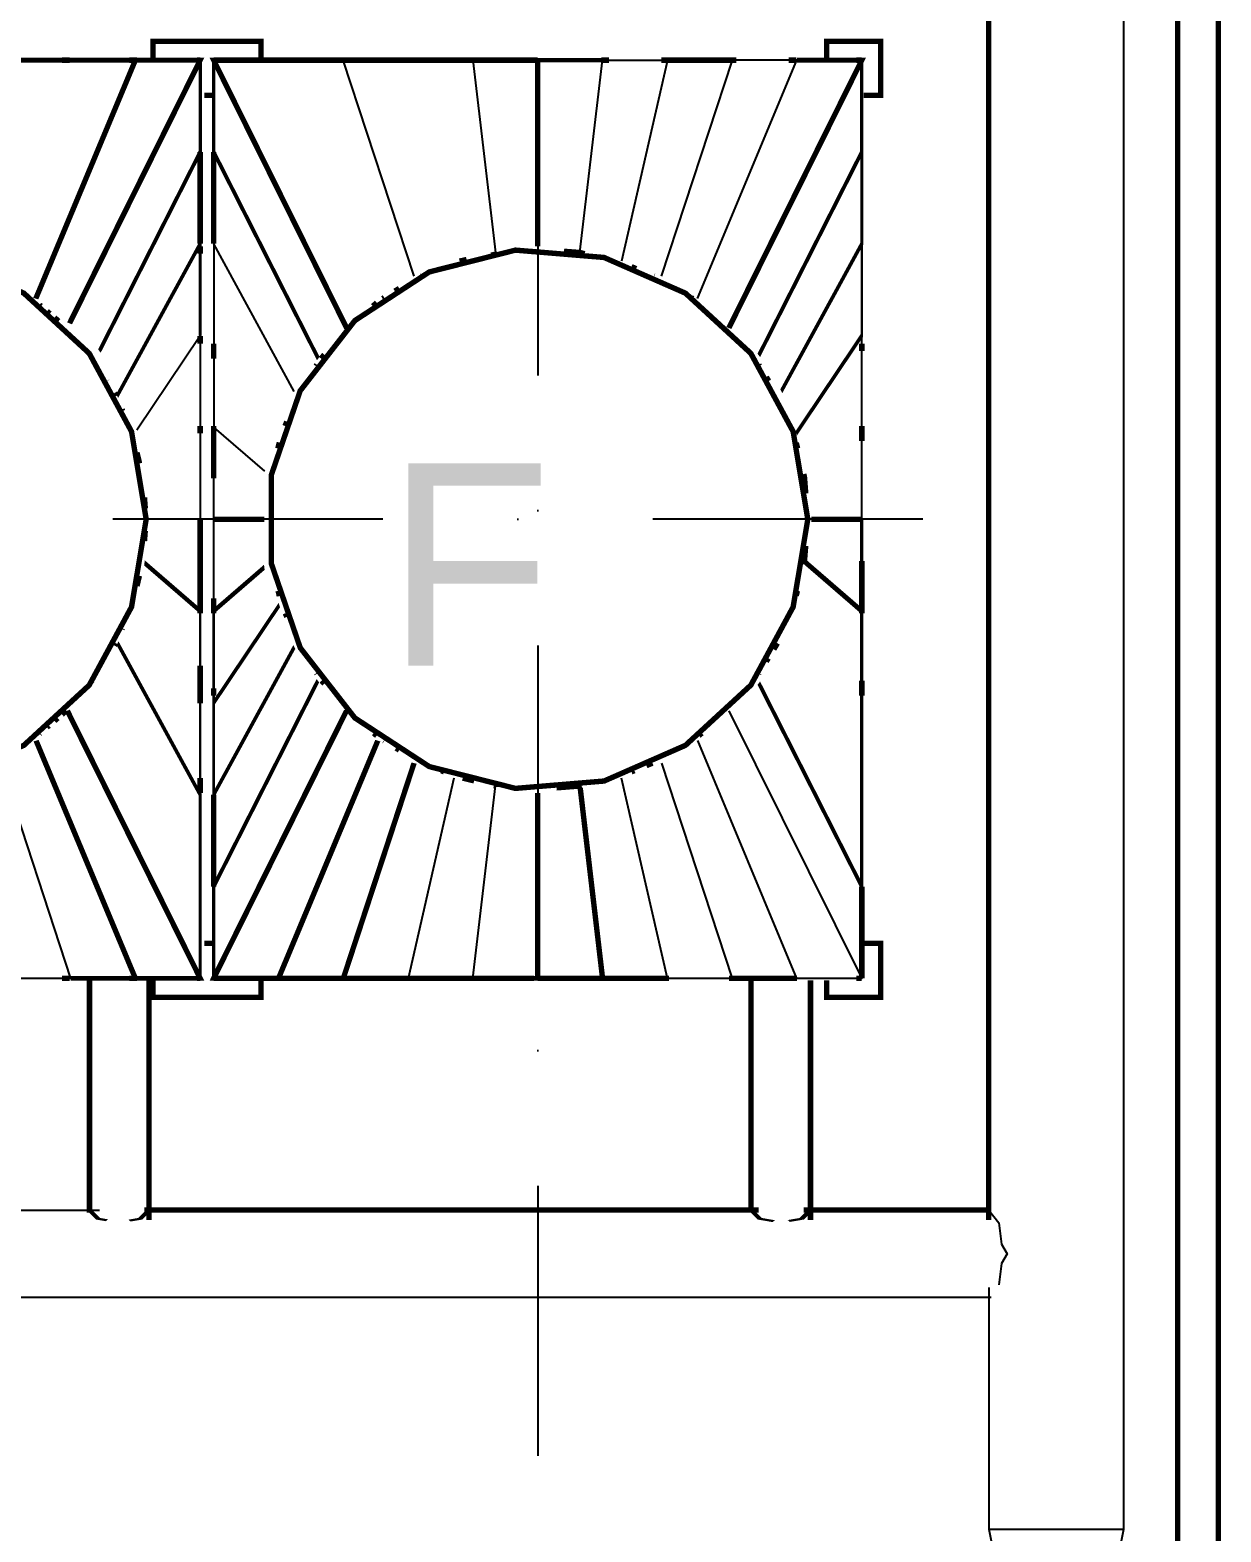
# Model space of a CAD drawing. Extents: x -57244 to 324435, y 15553 to 159369.
# Drawn here: x 133013 to 137423, y 123583 to 129145 of the extents above; entities that cross this region are included whole.
import ezdxf

# ---------------------------------------------------------------- set-up
doc = ezdxf.new("R2010")
doc.units = 0
doc.header["$LTSCALE"] = 2000
doc.header["$MEASUREMENT"] = 0
doc.linetypes.add('DASHDOT', pattern=[1, 0.5, -0.25, 0, -0.25])
doc.layers.add('BASE', color=253, linetype='CONTINUOUS')
doc.styles.add('TXT', font='TXT', dxfattribs={"height": 0.2})

msp = doc.modelspace()

# ---------------------------------------------------------------- linework, layer by layer
at = {"layer": 'BASE', "linetype": 'DASHDOT'}
for p, q in [((134892.8440535426, 134865.9937172001, 5658.999999999996), (134892.8440535426, 114344.8937172003, 5658.999999999996)), ((136319.1640535413, 127333.3537172003, 5658.999999999996), (128521.0640535384, 127333.3537172003, 5658.999999999996))]:
    msp.add_line(p, q, dxfattribs=at)
at = {"layer": 'BASE', "linetype": 'Continuous', "const_width": 20}
for points, elevation in [([(137262.8640535411, 113383.3537172003), (137412.8640535411, 113383.3537172003), (137412.8640535411, 135743.3537172003), (137262.8640535411, 135743.3537172003)], 1200), ([(133232.0040535411, 126719.1337172003), (132989.8040535412, 126496.1937172003), (132688.3440535412, 126363.9537172003), (132360.2840535412, 126336.7737172003), (132041.1640535412, 126417.5737172003), (131765.5640535412, 126597.6337172004), (131563.3840535411, 126857.4137172003), (131456.4840535411, 127168.7537172004), (131456.4840535411, 127497.9537172003), (131563.3840535411, 127809.2937172003), (131765.5640535412, 128069.0737172003), (132041.1640535412, 128249.1337172004), (132360.2840535412, 128329.9337172003), (132688.3440535412, 128302.7537172004), (132989.8040535412, 128170.5137172003), (133232.0040535411, 127947.5737172003), (133388.6640535412, 127658.0537172003), (133442.8640535412, 127333.3537172003), (133388.6640535412, 127008.6537172003)], 5659.000000000055), ([(134013.3840535411, 127809.2937172003), (134215.5640535412, 128069.0737172003), (134491.1640535412, 128249.1337172004), (134810.2840535412, 128329.9337172003), (135138.3440535412, 128302.7537172004), (135439.8040535412, 128170.5137172003), (135682.0040535413, 127947.5737172003), (135838.6640535412, 127658.0537172003), (135892.8640535412, 127333.3537172003), (135838.6640535412, 127008.6537172003), (135682.0040535413, 126719.1337172003), (135439.8040535412, 126496.1937172003), (135138.3440535412, 126363.9537172003), (134810.2840535412, 126336.7737172003), (134491.1640535412, 126417.5737172003), (134215.5640535412, 126597.6337172004), (134013.3840535411, 126857.4137172003), (133906.4840535412, 127168.7537172004), (133906.4840535412, 127497.9537172003)], 5659.000000000164)]:
    msp.add_lwpolyline(points, close=True, dxfattribs=dict(at, elevation=elevation))
for points, elevation in [([(137262.8640535408, 119716.4337172003), (137262.8640535408, 135743.3537172003), (137412.8640535408, 135743.3537172003), (137412.8640535408, 120104.8337172003)], -100.000000001688), ([(136562.8640535411, 124737.9737172003), (136562.8640535411, 130009.1937172003)], 4258.999999999996), ([(133867.8640535411, 129038.1937172003), (133867.8640535411, 129103.3537172003), (133467.8640535411, 129103.3537172003), (133467.8640535411, 129038.1937172003)], 2809.000000000004), ([(133467.8640535411, 129038.1937172003), (133467.8640535411, 129103.3537172003), (133867.8640535411, 129103.3537172003), (133867.8640535411, 129038.1937172003)], -99.99999999999272), ([(136099.8640535411, 128903.3537172003), (136162.8640535411, 128903.3537172003), (136162.8640535411, 129103.3537172003), (135962.8640535411, 129103.3537172003), (135962.8640535411, 129038.1937172003)], -100), ([(135962.8640535417, 129038.1937172003), (135962.8640535417, 129103.3537172003), (136162.8640535417, 129103.3537172003), (136162.8640535417, 128903.3537172003), (136099.8640535417, 128903.3537172003)], 2809.000000002692), ([(133159.0840535412, 129033.3537172003), (133131.3240535412, 129033.3537172003)], 4558.999999999996), ([(133381.0240535412, 129033.3537172003), (133408.7640535411, 129033.3537172003)], 4558.999999999996), ([(133630.7040535412, 129033.3537172003), (133642.8640535411, 129033.3537172003)], 4558.999999999996), ([(133692.8640535411, 129033.3537172003), (134879.1640535412, 129033.3537172003)], 4558.999999999996), ([(134652.8640535411, 129033.3537172003), (134892.8640535411, 129033.3537172003)], 4558.999999999996), ([(135156.6040535411, 129033.3537172003), (135128.8440535412, 129033.3537172003)], 4558.999999999996), ([(135378.5440535412, 129033.3537172003), (135350.8040535412, 129033.3537172003)], 4558.999999999996), ([(135372.8640535411, 129033.3537172003), (135612.8640535411, 129033.3537172003)], 4558.999999999996), ([(135628.2240535411, 129033.3537172003), (135600.4840535411, 129033.3537172003)], 4558.999999999996), ([(135850.1840535412, 129033.3537172003), (135822.4440535412, 129033.3537172003)], 4558.999999999996), ([(136092.8640535411, 129033.3537172003), (136072.1240535411, 129033.3537172003)], 4558.999999999996), ([(133686.2040535412, 128903.3537172003), (133658.4640535411, 128903.3537172003)], -100), ([(133658.4640535411, 128903.3537172003), (133686.2040535412, 128903.3537172003)], 2808.999999999996), ([(133642.8640535411, 128353.3537172003), (133642.8640535411, 128693.3537172003)], 4558.999999999996), ([(133692.8640535411, 128353.3537172003), (133692.8640535411, 128693.3537172003)], 4558.999999999996), ([(133642.8640535411, 128316.8537172003), (133642.8640535411, 128344.5937172003)], 4558.999999999996), ([(134629.4640535412, 128295.3537172003), (134603.4640535412, 128289.1137172004)], 5058.999999999996), ([(134768.1840535412, 128319.2737172003), (134712.7040535412, 128305.2337172003)], 5058.999999999996), ([(134736.4240535412, 128321.0337172003), (134740.4440535412, 128321.3537172003)], 5058.999999999996), ([(134795.9240535571, 128326.3137172003), (134810.2840535571, 128329.9337172003), (134823.6840535571, 128328.8337172003)], 5059.000000079952), ([(134962.3840535411, 128317.3337172003), (135073.3640535411, 128308.1337172004)], 5058.999999999996), ([(134990.1440535412, 128325.6937172003), (135049.2840535412, 128321.0337172003), (135066.6840535412, 128316.8537172003)], 5059.000000000004), ([(135169.4240535412, 128289.1137172004), (135138.3440535411, 128302.7537172004), (135101.1040535412, 128305.8337172003)], 5059.000000000004), ([(134601.7240535411, 128277.1337172003), (134657.2240535412, 128291.1737172003)], 5058.999999999996), ([(135267.5640535412, 128246.0737172003), (135212.0840535412, 128270.4137172003)], 5058.999999999996), ([(135239.8240535412, 128268.6737172003), (135257.4640535412, 128261.3737172004)], 5058.999999999996), ([(134363.4640535412, 128178.1337172003), (134379.7840535412, 128188.1537172003)], 5058.999999999996), ([(134463.0040535411, 128234.3537172003), (134461.2640535411, 128233.6337172004)], 5058.999999999996), ([(135350.8040535412, 128209.5537172003), (135295.3040535412, 128233.8937172003)], 5058.999999999996), ([(135324.4440535412, 128233.6337172004), (135323.0640535412, 128234.2137172003)], 5058.999999999996), ([(135491.8040535412, 128122.6537172003), (135439.8040535412, 128170.5137172003), (135406.2840535412, 128185.2137172003)], 5059.000000000004), ([(134296.5440535412, 128135.0937172003), (134282.0040535411, 128122.6537172003)], 5058.999999999996), ([(134318.1840535412, 128150.3937172003), (134324.3040535412, 128154.1337172004)], 5058.999999999996), ([(135461.7640535411, 128153.9137172004), (135467.5240535412, 128150.3937172003)], 5058.999999999996), ([(133053.7040535412, 128122.6537172003), (133048.1040535411, 128127.4537172003)], 5058.999999999996), ([(133086.1840535412, 128094.9137172003), (133075.8440535411, 128103.7537172002)], 5058.999999999996), ([(133103.5840535412, 128080.0537172003), (133118.6840535412, 128067.1737172003)], 5058.999999999996), ([(135521.9440535412, 128094.9137172003), (135517.2640535411, 128099.2137172003)], 5058.999999999996), ([(134214.0840535412, 128067.1737172003), (134170.9040535412, 128011.6737172003)], 5058.999999999996), ([(134184.8840535411, 128039.4337172003), (134185.5840535412, 128040.2537172004)], 5058.999999999996), ([(135612.3440535412, 128011.6737172003), (135572.7440535411, 128048.1337172003)], 5058.999999999996), ([(135600.8240535412, 128039.4337172003), (135600.4840535411, 128039.8337172003)], 5058.999999999996), ([(133642.8640535411, 128011.6737172003), (133642.8640535411, 127983.9337172003)], 4558.999999999996), ([(133692.8640535411, 127928.4537172003), (133692.8640535411, 127983.9337172003)], 4558.999999999996), ([(134149.3040535412, 127983.9337172003), (134157.8440535412, 127994.8937172003)], 5058.999999999996), ([(136092.8640535411, 127956.1937172003), (136092.8640535411, 127983.9337172003)], 4558.999999999996), ([(133232.0040535411, 127947.5737172003), (133242.3440535411, 127928.4537172003)], 5058.999999999996), ([(134062.9240535412, 127872.9737172003), (134127.7040535412, 127956.1937172003)], 5058.999999999996), ([(134074.6040535411, 127906.0537172003), (134071.3240535412, 127900.7137172003)], 5058.999999999996), ([(134102.3440535412, 127942.7937172003), (134090.1040535412, 127928.4537172003)], 5058.999999999996), ([(135683.7240535412, 127944.3737172004), (135682.0040535411, 127947.5737172003)], 5058.999999999996), ([(135692.3440535411, 127928.4537172003), (135752.4040535412, 127817.4737172003)], 5058.999999999996), ([(133272.3640535411, 127872.9737172003), (133362.4440535412, 127706.5137172004)], 5058.999999999996), ([(134046.8640535411, 127852.3137172003), (134041.3440535412, 127845.2137172003)], 5058.999999999996), ([(135714.3840535411, 127900.7137172003), (135711.4640535412, 127905.4737172003)], 5058.999999999996), ([(135739.2040535412, 127860.1937172003), (135748.3840535411, 127845.2137172003)], 5058.999999999996), ([(133298.3840535411, 127845.2137172003), (133297.7840535412, 127846.1937172003)], 5058.999999999996), ([(133332.3840535411, 127789.7337172003), (133325.5440535412, 127800.9137172003)], 5058.999999999996), ([(133987.6240535411, 127734.2537172004), (134013.3840535411, 127809.2937172003), (134019.7440535411, 127817.4737172003)], 5059.000000000007), ([(133353.2840535412, 127740.4537172003), (133355.8440535412, 127734.2537172004)], 5058.999999999996), ([(133991.3840535411, 127762.0537172003), (133991.3440535412, 127761.9937172004)], 5058.999999999996), ([(133963.6240535411, 127695.0737172003), (133956.8840535411, 127678.7537172002)], 5058.999999999996), ([(133959.0440535412, 127651.0137172003), (133978.0840535412, 127706.5137172004)], 5058.999999999996), ([(133642.8640535411, 127651.0137172003), (133642.8640535411, 127678.7537172002)], 4558.999999999996), ([(133692.8640535411, 127678.7537172002), (133692.8640535411, 127484.5537172003)], 4558.999999999996), ([(135838.6640535412, 127658.0537172003), (135839.8440535412, 127651.0137172003)], 5058.999999999996), ([(136092.8640535411, 127623.2737172003), (136092.8640535411, 127678.7537172002)], 4558.999999999996), ([(133418.4640535412, 127540.0537172003), (133408.7640535411, 127580.4537172003)], 5058.999999999996), ([(133949.5240535412, 127623.2737172003), (133930.4640535412, 127567.7937172003)], 5058.999999999996), ([(133935.8840535411, 127617.7337172003), (133930.5640535412, 127595.5337172003)], 5058.999999999996), ([(135844.4840535411, 127623.2737172003), (135853.7240535411, 127567.7937172003)], 5058.999999999996), ([(135855.1440535412, 127595.5337172003), (135850.1840535412, 127616.2337172003)], 5058.999999999996), ([(133908.1440535412, 127502.7537172004), (133906.4840535411, 127497.9537172003), (133906.4840535411, 127484.5537172003)], 5059.000000000004), ([(135881.5040535411, 127401.3337172003), (135862.9840535411, 127512.2937172003)], 5058.999999999996), ([(135885.3240535412, 127429.0737172003), (135880.5440535412, 127489.7737172003), (135877.9240535412, 127500.6537172003)], 5059.000000000004), ([(133439.6840535412, 127373.5937172003), (133436.5040535411, 127413.9137172003)], 5058.999999999996), ([(133642.8640535411, 127333.3537172003), (133642.8640535411, 126993.3537172003)], 4558.999999999996), ([(135890.3040534129, 127318.0937172003), (135892.8640534128, 127333.3537172003), (135890.7640534129, 127345.8337172003)], 5058.999999352516), ([(133439.4640535412, 127290.3537172003), (133436.5040535411, 127252.7937172003)], 5058.999999999996), ([(135881.0440535412, 127262.6137172004), (135862.5240535412, 127151.6337172004)], 5058.999999999996), ([(133642.8640535411, 127234.8737172002), (133642.8640535411, 126985.1737172003)], 4558.999999999996), ([(135880.5440535412, 127176.9137172003), (135885.1040535411, 127234.8737172002)], 5058.999999999996), ([(133906.4840535411, 127168.7537172004), (133906.4840535411, 127179.3737172004)], 5058.999999999996), ([(136092.8640535411, 126985.1737172003), (136092.8640535411, 127179.3737172004)], 4558.999999999996), ([(133417.8040535412, 127123.8937172004), (133408.7640535411, 127086.2537172004)], 5058.999999999996), ([(135853.2640535411, 127096.1537172003), (135844.0040535411, 127040.6737172003)], 5058.999999999996), ([(133692.8640535411, 126985.1737172003), (133692.8640535411, 127040.6737172003)], 4558.999999999996), ([(133935.8840535411, 127048.9737172003), (133931.2240535412, 127068.4137172003)], 5058.999999999996), ([(135850.1840535412, 127050.4737172003), (135854.4840535411, 127068.4137172003)], 5058.999999999996), ([(133958.0240535412, 126985.1737172003), (133963.6240535411, 126971.6337172003)], 5058.999999999996), ([(135838.6640535412, 127008.6537172003), (135839.3840535411, 127012.9137172003)], 5058.999999999996), ([(133353.2840535412, 126926.2537172004), (133354.7040535412, 126929.6937172003)], 5058.999999999996), ([(133325.5440535412, 126865.7937172003), (133330.6840535412, 126874.2137172003)], 5058.999999999996), ([(135766.9440535412, 126851.7737172003), (135780.6840535412, 126874.2137172003)], 5058.999999999996), ([(135746.6840535412, 126818.7137172003), (135739.2040535412, 126806.5137172004)], 5058.999999999996), ([(133642.8640535411, 126652.2537172002), (133642.8640535411, 126790.9737172003)], 4558.999999999996), ([(134073.0240535412, 126763.2337172003), (134074.6040535411, 126760.6537172004)], 5058.999999999996), ([(135712.6840535412, 126763.2337172003), (135711.4640535412, 126761.2337172003)], 5058.999999999996), ([(133243.2440535411, 126735.4937172004), (133242.3040535412, 126734.3737172002)], 5058.999999999996), ([(133692.8640535411, 126707.7537172002), (133692.8640535411, 126679.9937172004)], 4558.999999999996), ([(134102.3440535412, 126723.9137172003), (134092.4640535412, 126735.4937172004)], 5058.999999999996), ([(136092.8640535411, 126679.9937172004), (136092.8640535411, 126735.4937172004)], 4558.999999999996), ([(133103.5840535412, 126586.6537172003), (133115.4440535412, 126596.7737172003)], 5058.999999999996), ([(133147.9240535412, 126624.5137172003), (133131.3240535412, 126610.3537172003)], 5058.999999999996), ([(134215.5640535412, 126597.6337172004), (134216.8840535411, 126596.7737172003)], 5058.999999999996), ([(134259.3440535412, 126569.0337172003), (134241.0640535412, 126580.9737172003)], 5058.999999999996), ([(133048.1040535411, 126539.2537172004), (133050.4640535412, 126541.2937172003)], 5058.999999999996), ([(133082.9440535412, 126569.0337172003), (133075.8440535411, 126562.9537172003)], 5058.999999999996), ([(134407.5240535412, 126472.2137172003), (134268.8040535412, 126562.8537172003)], 5058.999999999996), ([(134285.2440535411, 126541.2937172003), (134296.5440535412, 126531.6137172004)], 5058.999999999996), ([(135489.5240535412, 126531.9337172003), (135500.4640535412, 126541.2937172003)], 5058.999999999996), ([(134324.3040535412, 126512.5737172003), (134322.7040535412, 126513.5337172004)], 5058.999999999996), ([(134379.7840535412, 126478.5537172003), (134367.9640535412, 126485.7937172003)], 5058.999999999996), ([(135463.0040535411, 126513.5337172004), (135461.7640535411, 126512.7937172003)], 5058.999999999996), ([(134518.5040535411, 126410.6537172004), (134573.9840535411, 126396.6137172004)], 5058.999999999996), ([(135295.3040535412, 126421.0137172004), (135317.7640535411, 126430.3137172003)], 5058.999999999996), ([(133642.8640535411, 126374.8337172003), (133642.8640535411, 126319.3337172003)], 4558.999999999996), ([(134534.9240535412, 126402.5737172003), (134546.2440535411, 126397.8737172004)], 5058.999999999996), ([(134684.9640535412, 126368.4937172004), (134601.7240535411, 126389.5737172003)], 5058.999999999996), ([(134615.0040535411, 126374.8337172003), (134657.2240535412, 126364.6937172003)], 5058.999999999996), ([(134810.2840535412, 126336.7737172003), (134712.7040535412, 126361.4737172003)], 5058.999999999996), ([(135250.7840535412, 126402.5737172003), (135239.8240535412, 126398.0337172003)], 5058.999999999996), ([(133692.8640535411, 125973.3537172003), (133692.8640535411, 126313.3537172003)], 4558.999999999996), ([(134736.4240535412, 126345.6737172003), (134730.5640535412, 126347.0737172003)], 5058.999999999996), ([(135049.2840535412, 126345.6737172003), (134962.3840535411, 126338.8337172003)], 5058.999999999996), ([(136092.8640535411, 125633.3537172003), (136092.8640535411, 125973.3537172003)], 4558.999999999996), ([(133686.2040535412, 125763.3537172003), (133658.4640535411, 125763.3537172003)], 2808.999999999996), ([(135962.8640535411, 125625.7537172002), (135962.8640535411, 125563.3537172003), (136162.8640535411, 125563.3537172003), (136162.8640535411, 125763.3537172003), (136099.8640535411, 125763.3537172003)], 2808.999999999993), ([(133159.0840535412, 125633.3537172003), (133131.3240535412, 125633.3537172003)], 4558.999999999996), ([(133232.8640535411, 124765.7137172003), (133232.8640535411, 125625.7537172002)], 4258.999999999996), ([(133408.7640535411, 125633.3537172003), (133381.0240535412, 125633.3537172003)], 4558.999999999996), ([(133452.8640535411, 125625.7537172002), (133452.8640535411, 124737.9737172003)], 4258.999999999996), ([(133867.8640535411, 125625.7537172002), (133867.8640535411, 125563.3537172003), (133467.8640535411, 125563.3537172003), (133467.8640535411, 125625.7537172002)], 2808.999999999996), ([(133630.7040535412, 125633.3537172003), (133642.8640535411, 125633.3537172003)], 4558.999999999996), ([(134879.1640535412, 125633.3537172003), (133692.8640535411, 125633.3537172003)], 4558.999999999996), ([(134892.8640535411, 125633.3537172003), (135132.8640535411, 125633.3537172003), (135372.8640535411, 125633.3537172003)], 4559.000000000004), ([(135156.6040535411, 125633.3537172003), (135128.8440535412, 125633.3537172003)], 4558.999999999996), ([(135378.5440535412, 125633.3537172003), (135350.8040535412, 125633.3537172003)], 4558.999999999996), ([(135628.2240535411, 125633.3537172003), (135600.4840535411, 125633.3537172003)], 4558.999999999996), ([(135612.8640535411, 125633.3537172003), (135852.8640535411, 125633.3537172003)], 4558.999999999996), ([(135682.8640535411, 124765.7137172003), (135682.8640535411, 125625.7537172002)], 4258.999999999996), ([(135850.1840535412, 125633.3537172003), (135822.4440535412, 125633.3537172003)], 4558.999999999996), ([(135902.8640535411, 124737.9737172003), (135902.8640535411, 125625.7537172002)], 4258.999999999996), ([(136092.8640535411, 125633.3537172003), (136072.1240535411, 125633.3537172003)], 4558.999999999996), ([(135711.4640535412, 124775.3337172003), (133436.5040535411, 124775.3337172003)], 4258.999999999996), ([(136571.5040535411, 124775.3337172003), (135877.9240535412, 124775.3337172003)], 4258.999999999996)]:
    msp.add_lwpolyline(points, dxfattribs=dict(at, elevation=elevation))
at = {"layer": 'BASE', "linetype": 'Continuous', "extrusion": (0, 0.4893869261585891, 0.8720667614953844), "const_width": 20, "elevation": 67122.98871325218}
msp.add_lwpolyline([(-133033.9840535411, -109282.0926150492), (-133402.8640535411, -110294.5839046905), (-133162.8640535411, -110294.5839046905), (-132922.8640535411, -110294.5839046905), (-132682.8640535411, -110294.5839046905)], dxfattribs=at)
at = {"layer": 'BASE', "linetype": 'Continuous', "extrusion": (0.9499560340988292, -0.312383631580184, 0), "const_width": 20, "elevation": 86190.95859639422}
msp.add_lwpolyline([(164173.9120283275, 4558.999999999874), (163332.062541305, 5053.279999999877)], dxfattribs=at)
at = {"layer": 'BASE', "linetype": 'Continuous', "extrusion": (0, 0.449777934283177, 0.8931404199967428), "const_width": 20, "elevation": 62108.18246331807}
msp.add_lwpolyline([(-133159.0840535412, -112103.2499090477), (-133642.8640535411, -113194.3661301718), (-133402.8640535411, -113194.3661301718)], dxfattribs=at)
at = {"layer": 'BASE', "linetype": 'Continuous', "extrusion": (0.7877445520133113, 0, 0.6160020460788648), "const_width": 20, "elevation": 108084.7914017064}
msp.add_lwpolyline([(127956.1937172003, -78127.0432098381), (128693.3537172003, -78732.95028819241), (129033.3537172003, -78732.95028819241)], dxfattribs=at)
at = {"layer": 'BASE', "linetype": 'Continuous', "extrusion": (0, 0.4497817250110031, 0.8931385110083018), "const_width": 20, "elevation": 62108.66289056414}
msp.add_lwpolyline([(-134185.5840535412, -112082.8079299169), (-133692.8640535411, -113194.1025250625), (-133932.8640535411, -113194.1025250625), (-134172.8640535411, -113194.1025250625)], dxfattribs=at)
at = {"layer": 'BASE', "linetype": 'Continuous', "extrusion": (-0.7877600157889154, 0, 0.6159822704625904), "const_width": 20, "elevation": -102509.6295266442}
msp.add_lwpolyline([(-129033.3537172003, 85943.83185632844), (-128693.3537172003, 85943.83185632844), (-127928.4537172003, 86572.5512506531)], dxfattribs=at)
at = {"layer": 'BASE', "linetype": 'Continuous', "extrusion": (0.9227203511081111, 0.385470042481805, 0), "const_width": 20, "elevation": 173321.0716833382}
msp.add_lwpolyline([(67434.59465016419, 4558.999999999915), (66477.68500908019, 5054.499999999913)], dxfattribs=at)
at = {"layer": 'BASE', "linetype": 'Continuous', "extrusion": (0.9749187957186162, 0.2225608720205854, 0), "const_width": 20, "elevation": 159759.4032752101}
msp.add_lwpolyline([(95881.99757896739, 4558.999999999947), (95118.61092228543, 5055.859999999951)], dxfattribs=at)
at = {"layer": 'BASE', "linetype": 'Continuous', "extrusion": (0, 0.581244899170205, 0.8137286815570767), "const_width": 20, "elevation": 78709.7677301663}
msp.add_lwpolyline([(-135132.8640535411, -102348.2453018689), (-134892.8640535411, -102348.2453018689), (-134892.8640535411, -101501.8206696659)], dxfattribs=at)
at = {"layer": 'BASE', "linetype": 'Continuous', "extrusion": (0, 0.4497692185637887, 0.8931448091057346), "const_width": 20, "elevation": 62107.0778547635}
msp.add_lwpolyline([(-135852.8640535411, -113194.97220659), (-136092.8640535411, -113194.97220659), (-135600.4840535411, -112084.491588119)], dxfattribs=at)
at = {"layer": 'BASE', "linetype": 'Continuous', "extrusion": (0.7877476021947336, 0, 0.6159981454813379), "const_width": 20, "elevation": 110015.1628792404}
msp.add_lwpolyline([(129033.3537172003, -80241.61055181953), (128693.3537172003, -80241.61055181953), (127940.0937172003, -79622.45284363844)], dxfattribs=at)
at = {"layer": 'BASE', "linetype": 'Continuous', "extrusion": (0.8506579352587914, 0, 0.5257195803669956), "const_width": 20, "elevation": 118165.2303061342}
msp.add_lwpolyline([(127807.1937172003, -67101.34934924812), (128353.3537172003, -67668.53385432571), (128693.3537172003, -67668.53385432571)], dxfattribs=at)
at = {"layer": 'BASE', "linetype": 'Continuous', "extrusion": (0.8506654192826294, 0, 0.525707470402227), "const_width": 20, "elevation": 116082.0633418008}
msp.add_lwpolyline([(128013.3537172003, -66378.86835238643), (128353.3537172003, -66378.86835238643), (127789.7337172003, -65793.5618514828)], dxfattribs=at)
at = {"layer": 'BASE', "linetype": 'Continuous', "extrusion": (0.895175281965018, 0, 0.445714274573802), "const_width": 20, "elevation": 123858.9793303379}
msp.add_lwpolyline([(128353.3537172003, -56577.42806581689), (128013.3537172003, -56577.42806581689), (127651.7137172003, -56032.95369323352)], dxfattribs=at)
at = {"layer": 'BASE', "linetype": 'Continuous', "extrusion": (0.8303887425336012, 0.5571844723908456, 0), "const_width": 20, "elevation": 182344.1022170382}
msp.add_lwpolyline([(31809.25990064228, 4558.999999999874), (31373.10273539127, 5047.139999999874)], dxfattribs=at)
at = {"layer": 'BASE', "linetype": 'Continuous', "extrusion": (0.928471217687483, 0, 0.3714043590561677), "const_width": 20, "elevation": 128051.5396793057}
msp.add_lwpolyline([(128013.3537172003, -46312.5826644866), (127673.3537172003, -46312.5826644866), (127333.3537172003, -46312.5826644866), (127333.3537172003, -45808.54980801779)], dxfattribs=at)
at = {"layer": 'BASE', "linetype": 'Continuous', "extrusion": (-0.6539977459842462, 0.756496495859383, 0), "const_width": 20, "elevation": 9182.312843782493}
msp.add_lwpolyline([(-184325.6600916452, 5044.939999999995), (-184598.4439064144, 4558.999999999996)], dxfattribs=at)
at = {"layer": 'BASE', "linetype": 'Continuous', "extrusion": (-0.9284848846671704, 0, 0.3713701912439818), "const_width": 20, "elevation": -122438.7267596946}
msp.add_lwpolyline([(-127333.3537172003, 54387.50183910549), (-127333.3537172003, 53882.5070807169), (-127673.3537172003, 53882.5070807169)], dxfattribs=at)
at = {"layer": 'BASE', "linetype": 'Continuous', "extrusion": (0.654053873012643, -0.7564479699207088, 0), "const_width": 20, "elevation": -7566.184408743007}
msp.add_lwpolyline([(186452.4222132448, 4558.999999999874), (186171.7419702634, 5058.999999999874)], dxfattribs=at)
at = {"layer": 'BASE', "linetype": 'Continuous', "extrusion": (-0.9204614013296228, 0, 0.3908334794542391), "const_width": 20, "elevation": -121277.3111616618}
msp.add_lwpolyline([(-127155.5137172003, 56927.87706738603), (-126993.3537172003, 56448.03076490994), (-127333.3537172003, 56448.03076490994)], dxfattribs=at)
at = {"layer": 'BASE', "linetype": 'Continuous', "extrusion": (0.7877476021947217, 0, 0.6159981454813532), "const_width": 20, "elevation": 110015.1628792388}
msp.add_lwpolyline([(127333.3537172003, -80241.61055182165), (126993.3537172003, -80241.61055182165), (126653.3537172003, -80241.61055182165), (126313.3537172003, -80241.61055182165), (125973.3537172003, -80241.61055182165), (126726.6137172004, -79622.45284364055)], dxfattribs=at)
at = {"layer": 'BASE', "linetype": 'Continuous', "extrusion": (0.9204430455575119, 0, 0.3908767067565072), "const_width": 20, "elevation": 124792.6517125734}
msp.add_lwpolyline([(126313.3537172003, -48041.58273805932), (126653.3537172003, -48041.58273805932), (126993.3537172003, -48041.58273805932), (127171.7537172004, -47513.64132729481)], dxfattribs=at)
at = {"layer": 'BASE', "linetype": 'Continuous', "extrusion": (0.869865962141637, -0.2098571658195401, 0.4464226448799323), "const_width": 20, "elevation": 93767.32567954226}
msp.add_lwpolyline([(155486.0542623035, -41126.4453721973), (155497.2258333658, -41126.44537219734), (155368.5793617111, -41685.21557660234)], dxfattribs=at)
at = {"layer": 'BASE', "linetype": 'Continuous', "extrusion": (0.8303545583023401, 0.5572354147992802, 0), "const_width": 20, "elevation": 181546.6954457624}
msp.add_lwpolyline([(31116.7624922399, 5029.159999999996), (30696.65279751722, 4558.999999999996)], dxfattribs=at)
at = {"layer": 'BASE', "linetype": 'Continuous', "extrusion": (-0.8951960991160536, 0, 0.445672462832741), "const_width": 20, "elevation": -117649.5096223289}
msp.add_lwpolyline([(-126993.3537172003, 63664.4270017748), (-126653.3537172003, 63664.4270017748), (-127015.5337172003, 64209.71534751491)], dxfattribs=at)
at = {"layer": 'BASE', "linetype": 'Continuous', "extrusion": (-0.8303650129889322, -0.5572198356159718, 0), "const_width": 20, "elevation": -183580.5137660301}
msp.add_lwpolyline([(-29334.87036805405, 4558.999999999996), (-29770.38968105873, 5046.400000000001)], dxfattribs=at)
at = {"layer": 'BASE', "linetype": 'Continuous', "extrusion": (0.8506593465011983, 0, 0.5257172968527423), "const_width": 20, "elevation": 116081.2965566859}
msp.add_lwpolyline([(126874.2137172003, -65797.76695707365), (126313.3537172003, -66380.20927318746), (125973.3537172002, -66380.20927318746), (125633.3537172003, -66380.20927318746)], dxfattribs=at)
at = {"layer": 'BASE', "linetype": 'Continuous', "extrusion": (-0.8506724640653512, 0, 0.5256960708251335), "const_width": 20, "elevation": -111332.1897054882}
msp.add_lwpolyline([(-126860.1737172003, 74727.88572553344), (-126313.3537172003, 74160.02909397929), (-126653.3537172003, 74160.02909397929)], dxfattribs=at)
at = {"layer": 'BASE', "linetype": 'Continuous', "extrusion": (-0.8777136971980454, -0.479185418967374, 0), "const_width": 20, "elevation": -179978.0881928558}
msp.add_lwpolyline([(-45653.24461664256, 4558.999999999926), (-46292.2456961411, 5054.459999999931)], dxfattribs=at)
at = {"layer": 'BASE', "linetype": 'Continuous', "extrusion": (0.8921541723152171, 0.4517310403553755, 0), "const_width": 20, "elevation": 176136.1128972484}
msp.add_lwpolyline([(52871.29249372418, 5052.479999999996), (52017.02310436271, 4558.999999999996)], dxfattribs=at)
at = {"layer": 'BASE', "linetype": 'Continuous', "extrusion": (-0.7877542102422682, 0, 0.6159896949183326), "const_width": 20, "elevation": -102508.8195183918}
msp.add_lwpolyline([(-126735.4937172004, 86571.23703673901), (-125973.3537172003, 85944.7979855936), (-125633.3537172003, 85944.7979855936)], dxfattribs=at)
at = {"layer": 'BASE', "linetype": 'Continuous', "extrusion": (0, -0.4497781048177475, 0.8931403341169604), "const_width": 20, "elevation": -52435.30495358133}
msp.add_lwpolyline([(133402.8640535411, 114258.7538950794), (133642.8640535411, 114258.7538950794), (133150.8240535412, 115368.5011118815)], dxfattribs=at)
at = {"layer": 'BASE', "linetype": 'Continuous', "extrusion": (0, -0.4497781048177681, 0.89314033411695), "const_width": 20, "elevation": -52435.30495358367}
msp.add_lwpolyline([(134184.8840535411, 115368.5011118799), (133692.8640535411, 114258.7538950777), (133932.8640535411, 114258.7538950777)], dxfattribs=at)
at = {"layer": 'BASE', "linetype": 'Continuous', "extrusion": (0, -0.4893869879425046, 0.8720667268234483), "const_width": 20, "elevation": -57507.57635318782}
msp.add_lwpolyline([(133162.8640535411, 111791.7828340413), (133402.8640535411, 111791.7828340413), (133035.1440535412, 112801.0863344812)], dxfattribs=at)
at = {"layer": 'BASE', "linetype": 'Continuous', "extrusion": (0, -0.4893869879424455, 0.8720667268234815), "const_width": 20, "elevation": -57507.57635318048}
msp.add_lwpolyline([(134300.5640535412, 112801.0863344854), (133932.8640535411, 111791.7828340454), (134172.8640535411, 111791.7828340454)], dxfattribs=at)
at = {"layer": 'BASE', "linetype": 'Continuous', "extrusion": (0, -0.5257400963260048, 0.8506452557412656), "const_width": 20, "elevation": -62172.39976411565}
msp.add_lwpolyline([(134434.9040535412, 110203.1541864128), (134172.8640535411, 109266.265401551), (134412.8640535411, 109266.265401551)], dxfattribs=at)
at = {"layer": 'BASE', "linetype": 'Continuous', "extrusion": (0, -0.5812494146949918, 0.8137254561071133), "const_width": 20, "elevation": -69314.53895989971}
msp.add_lwpolyline([(134652.8640535411, 104880.97413739), (134892.8640535411, 104880.97413739), (134892.8640535411, 105723.9857389712)], dxfattribs=at)
at = {"layer": 'BASE', "linetype": 'Continuous', "extrusion": (0.1335105950854717, -0.5588372051451594, 0.8184594670143845), "const_width": 20, "elevation": -48435.56645882228}
msp.add_lwpolyline([(160627.2102845371, 76930.5544797685), (160711.4387268124, 77800.77914519234), (160717.4636417494, 77800.77914519227)], dxfattribs=at)
at = {"layer": 'BASE', "linetype": 'Continuous', "extrusion": (0.0004279901637461646, 0.9239664685191417, 0.382473243347408), "const_width": 20, "elevation": 116974.2080011635}
msp.add_lwpolyline([(-133239.9901513398, -43712.77721140834), (-133207.2675516123, -43727.43142128375), (-133175.0526304541, -43811.63360210324)], dxfattribs=at)
at = {"layer": 'BASE', "linetype": 'Continuous', "extrusion": (-0.0002286303950359405, 0.9239373901534765, 0.3825436534626146), "const_width": 20, "elevation": 116883.345880142}
msp.add_lwpolyline([(-133483.7359050482, -43784.30979685051), (-133451.507933123, -43700.10495954535), (-133411.886251661, -43682.35483959909)], dxfattribs=at)
at = {"layer": 'BASE', "linetype": 'Continuous', "extrusion": (9.237495035260205e-05, 0.9239174569214896, 0.3825918507529871), "const_width": 20, "elevation": 116924.109056551}
msp.add_lwpolyline([(-135670.3881102802, -43808.23284165661), (-135702.5913315334, -43724.02618550095), (-135754.4722211126, -43700.77735549815)], dxfattribs=at)
at = {"layer": 'BASE', "linetype": 'Continuous', "extrusion": (0.0001436890706106825, 0.9238828987739869, 0.3826752784103334), "const_width": 20, "elevation": 116927.1464306232}
msp.add_lwpolyline([(-135803.0427282641, -43715.87338524112), (-135851.2414430249, -43737.47785457918), (-135883.4564315437, -43821.68765991537)], dxfattribs=at)
at = {"layer": 'BASE', "linetype": 'Continuous', "extrusion": (0.7869535291366349, -0.6170122713361507, 0), "const_width": 20, "elevation": 30680.60304778667}
msp.add_lwpolyline([(182257.3722326816, 4371.040000000001), (182198.4106824985, 4259.019999999997)], dxfattribs=at)
at = {"layer": 'BASE', "linetype": 'Continuous'}
for points in [[(136562.8640535389, 124488.2737172002, 4258.999999999996), (136562.8640535389, 123593.3537172002, 4258.999999999996), (136610.6040535422, 123593.3537172002, 4405.959999999999), (136735.6040535422, 123593.3537172002, 4496.780000000002), (136890.1040535405, 123593.3537172002, 4496.780000000002), (137015.1040535405, 123593.3537172002, 4405.959999999999), (137062.8640535389, 123593.3537172002, 4258.999999999996), (137062.8640535389, 135593.3537172002, 4258.999999999996), (137015.1040535405, 135593.3537172002, 4405.959999999999), (136890.1040535405, 135593.3537172002, 4496.780000000002), (136735.6040535422, 135593.3537172002, 4496.780000000002), (136610.6040535422, 135593.3537172002, 4405.959999999999), (136562.8640535389, 135593.3537172002, 4258.999999999996), (136562.8640535389, 130286.6337172005, 4258.999999999996)], [(134435.824053541, 128233.6337172003, 5053.280000000002), (134172.8640535424, 129033.3537172003, 4558.999999999996), (134412.8640535389, 129033.3537172003, 4558.999999999996), (134652.8640535412, 129033.3537172003, 4558.999999999996), (134736.4240535404, 128321.0337172002, 5058.999999999996), (134719.0240535405, 128316.8537172002, 5058.999999999996)], [(135049.28405354, 128321.0337172002, 5058.999999999996), (135132.8640535401, 129033.3537172003, 4558.999999999996), (135372.8640535424, 129033.3537172003, 4558.999999999996), (135202.9440535392, 128289.1137172004, 5055.860000000001)], [(135483.9840535409, 128150.3937172003, 5054.499999999996), (135852.8640535412, 129033.3537172003, 4558.999999999996), (135612.8640535389, 129033.3537172003, 4558.999999999996), (135349.8840535394, 128233.6337172003, 5053.280000000002)], [(133991.3840535431, 127806.5337172002, 5042.059999999998), (133692.8640535436, 128353.3537172005, 4558.999999999996), (133692.8640535436, 128013.3537172003, 4558.999999999996), (133692.8640535436, 127673.3537172001, 4558.999999999996), (133880.4040535396, 127511.1937172003, 5000.68)], [(133408.7640535421, 127664.5137172005, 5029.159999999996), (133642.8640535436, 128013.3537172003, 4558.999999999996), (133642.8640535436, 127673.3537172001, 4558.999999999996), (133642.8640535436, 127333.3537172003, 4558.999999999996), (133464.2440535404, 127333.3537172003, 5005.52)], [(135600.8240535433, 126624.5137172003, 5058.139999999996), (136092.8640535436, 125633.3537172003, 4558.999999999996), (135852.8640535412, 125633.3537172003, 4558.999999999996), (135485.1440535436, 126513.5337172005, 5052.940000000002)], [(132900.8040535423, 126430.3137172004, 5051.560000000001), (133162.8640535389, 125633.3537172003, 4558.999999999996), (132922.8640535424, 125633.3537172003, 4558.999999999996), (132753.5640535396, 126374.8337172002, 5054.019999999997)], [(135350.8040535423, 126430.3137172004, 5051.560000000001), (135612.8640535389, 125633.3537172003, 4558.999999999996), (135372.8640535424, 125633.3537172003, 4558.999999999996), (135203.5640535396, 126374.8337172002, 5054.019999999997)], [(134582.1440535408, 126374.8337172002, 5054.019999999997), (134412.8640535389, 125633.3537172003, 4558.999999999996), (134652.8640535412, 125633.3537172003, 4558.999999999996), (134736.4240535404, 126345.6737172002, 5058.999999999996), (134768.1840535413, 126343.1737172004, 5058.999999999996)], [(136571.5040535418, 124451.3737172002, 4258.999999999996), (132412.8640535389, 124451.3737172002, 4258.999999999996), (132412.8640535389, 124498.8137172002, 4373.539999999997), (132412.8640535389, 124613.3537172002, 4420.979999999996), (132412.8640535389, 124727.8937172004, 4373.539999999997), (132412.8640535389, 124775.3337172003, 4258.999999999996), (133270.0440535423, 124775.3337172003, 4258.999999999996)], [(136562.8640535389, 124775.3337172003, 4259.019999999997), (136600.0640535421, 124727.8937172004, 4373.559999999998), (136610.6040535422, 124649.6537172004, 4405.98), (136631.2840535407, 124613.3537172002, 4420.999999999996), (136610.6040535422, 124577.0537172002, 4405.98), (136600.0640535421, 124498.8137172002, 4373.559999999998)], [(136562.8640535389, 123593.3537172002, 4258.999999999996), (136662.8640535389, 123093.3537172002, 4258.999999999996), (136706.7840535412, 123093.3537172002, 4365.080000000002), (136812.8640535389, 123093.3537172002, 4408.999999999996), (136918.9240535415, 123093.3537172002, 4365.080000000002), (136962.8640535389, 123093.3537172002, 4258.999999999996), (137062.8640535389, 123593.3537172002, 4258.999999999996)]]:
    msp.add_polyline3d(points, dxfattribs=at)

# ---------------------------------------------------------------- texts
at = {"layer": 'BASE', "color": 7, "linetype": 'Continuous', "style": 'TXT'}
msp.add_text('F', height=750, dxfattribs=at).set_placement((134330.8440535431, 126790.7337172002, 33950))

doc.saveas('drawing.dxf')
